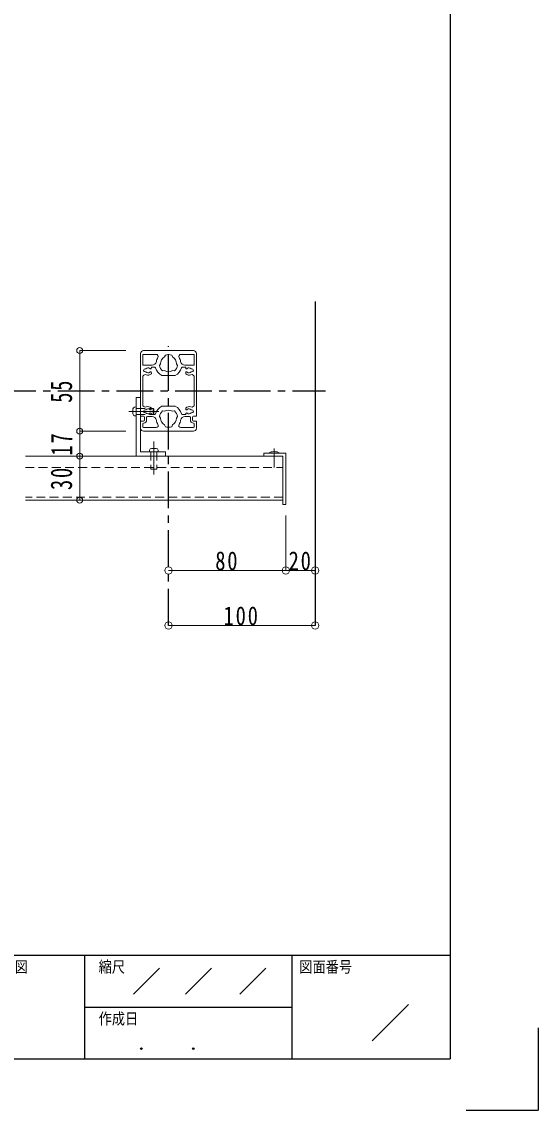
# Model space of a CAD drawing. Units: millimetres at full size, sheet at 1:5. Extents: x -1050 to 1050, y -742 to 742.
# Drawn here: x 698 to 1050, y -742 to 0 of the extents above; entities that cross this region are included whole.
import ezdxf
from ezdxf.enums import TextEntityAlignment as Align

# ---------------------------------------------------------------- set-up
doc = ezdxf.new("R2010")
doc.units = ezdxf.units.MM
doc.header["$LTSCALE"] = 5
doc.linetypes.add('CHAIN1', pattern=[8, 5, -1, 1, -1])
doc.linetypes.add('DASHED1', pattern=[1.8, 1.2, -0.6])
for name, color, linetype in [('0-0_通り芯', 7, 'CHAIN1'), ('0-1_躯体', 134, 'Continuous'), ('1-4_印刷位置ライン', 7, 'Continuous'), ('1-5_図枠1_1', 7, 'Continuous')]:
    doc.layers.add(name, color=color, linetype=linetype)
for name, color, linetype, lineweight in [('0-3_寸法', 54, 'Continuous', 20), ('0-4_手摺部材', 92, 'Continuous', 20), ('0-6_パネル', 4, 'Continuous', 20), ('0-A_支柱', 6, 'Continuous', 20)]:
    doc.layers.add(name, color=color, linetype=linetype, lineweight=lineweight)
doc.styles.add('ＭＳ ゴシック', font='')
doc.styles.add('ＭＳ 明朝', font='')
doc.styles.get('ＭＳ ゴシック').set_extended_font_data('MS Gothic')
doc.styles.get('ＭＳ 明朝').set_extended_font_data('MS Mincho')

# ---------------------------------------------------------------- blocks, each defined once
blk = doc.blocks.new('dimension_origin')
at = {"color": 0, "linetype": 'Continuous', "lineweight": -2}
blk.add_circle((0, 0), 1.25, dxfattribs=at)

msp = doc.modelspace()

# ---------------------------------------------------------------- linework, layer by layer
at = {"layer": '0-0_通り芯'}
for p, q in [((798.02, -411.793), (798.02, -221.293)), ((-277.5, -251.793), (905.098, -251.793))]:
    msp.add_line(p, q, dxfattribs=at)
at = {"layer": '0-1_躯体'}
msp.add_line((898.02, -190.793), (898.02, -411.793), dxfattribs=at)
at = {"layer": '0-3_寸法'}
for p, q in [((769.02, -224.293), (737.484, -224.293)), ((737.484, -224.293), (737.484, -279.293)), ((769.02, -279.293), (737.484, -279.293)), ((737.484, -279.293), (737.484, -296.293)), ((737.484, -296.293), (737.484, -326.298)), ((878.02, -336.793), (878.02, -374.293)), ((798.02, -374.293), (878.02, -374.293)), ((878.02, -374.293), (898.02, -374.293)), ((898.02, -411.793), (798.02, -411.793))]:
    msp.add_line(p, q, dxfattribs=at)
at = {"layer": '0-4_手摺部材'}
for p, q in [((776.02, -256.293), (779.02, -256.293)), ((776.02, -256.293), (776.02, -296.298)), ((773.745, -264.132), (773.745, -267.454)), ((774.943, -262.825), (776.02, -262.73)), ((786.32, -263.793), (787.484, -263.793)), ((787.484, -263.793), (787.52, -263.793)), ((787.52, -264.602), (787.52, -263.793)), ((787.52, -267.793), (787.52, -264.602)), ((788.02, -267.293), (787.52, -267.793)), ((788.02, -264.293), (788.02, -267.293)), ((774.943, -268.761), (776.02, -268.855)), ((786.32, -267.793), (787.52, -267.793)), ((785.052, -292.221), (784.958, -293.298)), ((786.359, -291.023), (789.681, -291.023)), ((790.988, -292.221), (791.083, -293.298)), ((866.02, -294.293), (874.02, -294.293)), ((876.02, -296.293), (876.02, -329.293)), ((878.02, -329.293), (878.02, -294.293)), ((876.02, -329.293), (878.02, -329.293))]:
    msp.add_line(p, q, dxfattribs=at)
at = {"layer": '0-4_手摺部材', "linetype": 'CHAIN1'}
for p, q in [((771.04, -265.793), (791.52, -265.793)), ((788.02, -286.317), (788.02, -308.798)), ((870.02, -291.072), (870.02, -304.09))]:
    msp.add_line(p, q, dxfattribs=at)
at = {"layer": '0-4_手摺部材', "linetype": 'DASHED1'}
for p, q in [((776.02, -263.793), (786.32, -263.793)), ((776.02, -267.793), (786.32, -267.793)), ((790.02, -293.298), (790.02, -305.298))]:
    msp.add_line(p, q, dxfattribs=at)
at = {"layer": '0-4_手摺部材'}
for points in [[(779.02, -256.293), (779.02, -293.298), (796.02, -293.298), (796.02, -296.298)], [(788.02, -264.293), (787.77, -264.043), (787.52, -263.793)], [(863.02, -296.293), (863.02, -294.293), (878.02, -294.293)]]:
    msp.add_lwpolyline(points, dxfattribs=at)
at = {"layer": '0-4_手摺部材', "linetype": 'DASHED1'}
msp.add_lwpolyline([(786.02, -293.298), (786.02, -305.298), (790.02, -305.298)], dxfattribs=at)
at = {"layer": '0-4_手摺部材'}
for centre, radius, start, end in [((775.058, -264.132), 1.312, 95, 180), ((775.058, -267.454), 1.312, 180, 265), ((786.359, -292.335), 1.312, 90, 175), ((789.681, -292.335), 1.312, 5, 90), ((870.02, -301.016), 7.823, 59.2475, 120.7525)]:
    msp.add_arc(centre, radius, start, end, dxfattribs=at)
at = {"layer": '0-6_パネル'}
for p, q in [((876.02, -296.293), (700.52, -296.293)), ((876.02, -326.298), (700.52, -326.298))]:
    msp.add_line(p, q, dxfattribs=at)
at = {"layer": '0-6_パネル', "linetype": 'DASHED1'}
for p, q in [((700.52, -303.998), (876.02, -303.965)), ((876.02, -324.298), (700.52, -324.298))]:
    msp.add_line(p, q, dxfattribs=at)
at = {"layer": '0-A_支柱'}
for p, q in [((779.02, -226.293), (779.02, -268.993)), ((780.42, -227.393), (780.42, -233.793)), ((780.92, -226.893), (789.592, -226.893)), ((815.02, -224.293), (781.02, -224.293)), ((795.32, -228.616), (795.865, -227.373)), ((800.175, -227.373), (800.72, -228.616)), ((806.449, -226.893), (815.12, -226.893)), ((815.62, -227.393), (815.62, -233.793)), ((817.02, -268.993), (817.02, -226.293)), ((780.92, -234.293), (786.797, -234.293)), ((782.62, -236.743), (782.07, -236.743)), ((786.32, -235.693), (788.659, -235.693)), ((786.32, -235.693), (786.32, -236.103)), ((792.62, -233.293), (791.816, -234.387)), ((803.42, -233.293), (804.224, -234.387)), ((809.72, -235.693), (807.381, -235.693)), ((815.12, -234.293), (809.243, -234.293)), ((809.72, -235.693), (809.72, -236.103)), ((813.42, -236.743), (813.97, -236.743)), ((780.42, -242.511), (780.42, -261.075)), ((782.62, -238.843), (782.07, -238.843)), ((786.32, -239.483), (786.32, -240.089)), ((793.451, -241.393), (802.589, -241.393)), ((795.32, -237.969), (793.97, -238.119)), ((800.72, -237.969), (802.07, -238.119)), ((809.72, -239.483), (809.72, -240.089)), ((813.42, -238.843), (813.97, -238.843)), ((815.62, -242.511), (815.62, -261.075)), ((782.62, -264.743), (782.07, -264.743)), ((782.62, -266.843), (782.07, -266.843)), ((786.32, -264.103), (786.32, -263.497)), ((793.451, -262.193), (802.589, -262.193)), ((795.32, -265.616), (793.97, -265.467)), ((800.72, -265.616), (802.07, -265.467)), ((809.72, -264.103), (809.72, -263.497)), ((813.42, -264.743), (813.97, -264.743)), ((813.42, -266.843), (813.97, -266.843)), ((779.02, -268.993), (780.92, -268.993)), ((779.02, -272.393), (779.02, -277.293)), ((779.02, -272.393), (780.92, -272.393)), ((780.42, -274.293), (780.42, -276.293)), ((781.72, -269.793), (781.72, -271.593)), ((783.12, -269.793), (783.12, -271.593)), ((783.62, -269.293), (786.797, -269.293)), ((786.32, -267.893), (786.32, -267.483)), ((786.32, -267.893), (788.659, -267.893)), ((792.62, -270.293), (791.816, -269.199)), ((803.42, -270.293), (804.224, -269.199)), ((809.72, -267.893), (807.381, -267.893)), ((812.42, -269.293), (809.243, -269.293)), ((809.72, -267.893), (809.72, -267.483)), ((812.92, -269.793), (812.92, -271.593)), ((814.32, -269.793), (814.32, -271.593)), ((817.02, -268.993), (815.12, -268.993)), ((817.02, -272.393), (815.12, -272.393)), ((815.62, -274.293), (815.62, -276.293)), ((817.02, -277.293), (817.02, -272.393)), ((780.92, -276.793), (789.652, -276.793)), ((781.02, -279.293), (815.02, -279.293)), ((795.32, -274.969), (795.865, -276.213)), ((800.175, -276.213), (800.72, -274.969)), ((815.12, -276.793), (806.388, -276.793))]:
    msp.add_line(p, q, dxfattribs=at)
for centre, radius, start, end in [((781.02, -226.293), 2, 90, 180), ((780.92, -227.393), 0.5, 90, 180), ((789.592, -228.293), 1.4, 329.32257, 90), ((798.02, -233.293), 8.4, 149.32257, 169.89582), ((798.02, -233.293), 5.4, 120.00001, 180), ((798.02, -233.293), 6.3, 70, 110.00001), ((798.02, -233.293), 5.4, 360, 60), ((806.449, -228.293), 1.4, 90, 210.67743), ((798.02, -233.293), 8.4, 10.10418, 30.67743), ((815.02, -226.293), 2, 0, 90), ((815.12, -227.393), 0.5, 0, 90), ((780.92, -233.793), 0.5, 180, 270), ((782.07, -237.793), 1.05, 90, 270), ((784.02, -237.793), 1.75, 45.30802, 143.1301), ((785.692, -236.103), 0.628, 225.30802, 360), ((786.797, -231.293), 3, 270, 349.89582), ((788.659, -236.193), 0.5, 17.21261, 90), ((798.02, -233.293), 9.3, 197.21261, 240.57129), ((798.02, -233.293), 6.3, 190, 230), ((798.02, -233.293), 6.3, 310, 350), ((798.02, -233.293), 9.3, 299.42871, 342.78739), ((809.243, -231.293), 3, 190.10418, 270), ((807.381, -236.193), 0.5, 90, 162.78739), ((810.348, -236.103), 0.628, 180, 314.69198), ((812.02, -237.793), 1.75, 36.8699, 134.69198), ((813.97, -237.793), 1.05, 270, 90), ((815.12, -233.793), 0.5, 270, 360), ((782.22, -242.511), 1.8, 69.11854, 180), ((784.02, -237.793), 1.75, 216.8699, 314.69196), ((784.02, -237.793), 3.25, 249.11854, 315.04746), ((785.692, -239.483), 0.628, 0, 134.69196), ((798.02, -233.293), 5.4, 240, 300), ((810.348, -239.483), 0.628, 45.30804, 180), ((812.02, -237.793), 3.25, 224.95254, 290.88146), ((812.02, -237.793), 1.75, 225.30804, 323.1301), ((813.82, -242.511), 1.8, 0, 110.88146), ((782.22, -261.075), 1.8, 180, 290.88146), ((782.07, -265.793), 1.05, 90, 270), ((784.02, -265.793), 1.75, 45.30804, 143.1301), ((784.02, -265.793), 1.75, 216.8699, 314.69198), ((784.02, -265.793), 3.25, 44.95254, 110.88146), ((785.692, -264.103), 0.628, 225.30804, 360), ((785.692, -267.483), 0.628, 0, 134.69198), ((798.02, -270.293), 9.3, 119.42871, 162.78739), ((798.02, -270.293), 6.3, 130, 170), ((798.02, -270.293), 5.4, 60, 120), ((798.02, -270.293), 6.3, 10, 50), ((798.02, -270.293), 9.3, 17.21261, 60.57129), ((812.02, -265.793), 3.25, 69.11854, 135.04746), ((810.348, -264.103), 0.628, 180, 314.69196), ((810.348, -267.483), 0.628, 45.30802, 180), ((812.02, -265.793), 1.75, 36.8699, 134.69196), ((812.02, -265.793), 1.75, 225.30802, 323.1301), ((813.82, -261.075), 1.8, 249.11854, 360), ((813.97, -265.793), 1.05, 270, 90), ((780.92, -274.293), 0.5, 90, 180), ((780.92, -269.793), 0.8, 0, 90), ((780.92, -271.593), 2.2, 270, 360), ((780.92, -271.593), 0.8, 270, 360), ((783.62, -269.793), 0.5, 90, 180), ((786.797, -272.293), 3, 10.10418, 90), ((788.659, -267.393), 0.5, 270, 342.78739), ((789.652, -275.393), 1.4, 270, 31.35964), ((798.02, -270.293), 8.4, 190.10418, 211.35964), ((798.02, -270.293), 5.4, 180, 239.99999), ((798.02, -270.293), 5.4, 300, 0), ((806.388, -275.393), 1.4, 148.64036, 270), ((798.02, -270.293), 8.4, 328.64036, 349.89582), ((809.243, -272.293), 3, 90, 169.89582), ((807.381, -267.393), 0.5, 197.21261, 270), ((812.42, -269.793), 0.5, 0, 90), ((815.12, -271.593), 2.2, 180, 270), ((815.12, -269.793), 0.8, 90, 180), ((815.12, -271.593), 0.8, 180, 270), ((815.12, -274.293), 0.5, 0, 90), ((781.02, -277.293), 2, 180, 270), ((780.92, -276.293), 0.5, 180, 270), ((798.02, -270.293), 6.3, 249.99999, 290), ((815.02, -277.293), 2, 270, 360), ((815.12, -276.293), 0.5, 270, 360)]:
    msp.add_arc(centre, radius, start, end, dxfattribs=at)
at = {"layer": '1-4_印刷位置ライン'}
for p in [(1050, -686.222), (1000.874, -742.5)]:
    msp.add_line(p, (1050, -742.5), dxfattribs=at)
at = {"layer": '1-5_図枠1_1'}
for p, q in [((990, 682.5), (990, -707.5)), ((-990, -636.793), (990, -636.793)), ((740.657, -636.793), (740.657, -707.5)), ((882.071, -636.793), (882.071, -707.5)), ((774.242, -663.308), (791.919, -645.631)), ((809.596, -663.308), (827.273, -645.631)), ((846.717, -663.308), (864.394, -645.631)), ((740.657, -672.146), (882.071, -672.146)), ((936.869, -695.126), (961.616, -670.379))]:
    msp.add_line(p, q, dxfattribs=at)
msp.add_lwpolyline([(-990, 682.5), (-990, -707.5), (990, -707.5)], dxfattribs=at)
for centre in [(779.545, -700.429), (814.899, -700.429)]:
    msp.add_circle(centre, 0.53, dxfattribs=at)

# ---------------------------------------------------------------- block references
at = {"layer": '0-3_寸法'}
for p, xscale, yscale, rotation in [((737.484, -224.293), 1.6, 1.6, 90), ((737.484, -279.293), 1.6, 1.6, 270), ((737.484, -279.293), 1.6, 1.6, 90), ((737.484, -296.293), 1.6, 1.6, 270), ((737.484, -296.293), 1.6, 1.6, 90), ((737.484, -326.298), 1.6, 1.6, 270), ((798.02, -374.293), 2, 2, 180), ((878.02, -374.293), 2, 2, 180), ((798.02, -411.793), 2, 2, 180)]:
    msp.add_blockref('dimension_origin', p, dxfattribs=dict(at, xscale=xscale, yscale=yscale, rotation=rotation))
at = {"layer": '0-3_寸法', "xscale": 2, "yscale": 2}
for p in [(878.02, -374.293), (898.02, -374.293), (898.02, -411.793)]:
    msp.add_blockref('dimension_origin', p, dxfattribs=at)

# ---------------------------------------------------------------- texts
at = {"layer": '0-3_寸法', "char_height": 14.66, "attachment_point": 7, "rotation": 90, "style": 'ＭＳ ゴシック'}
for s, insert in [('\\T1.17;\\W0.7;55', (732.484, -259.918)), ('\\T1.17;\\W0.7;17', (732.484, -295.918)), ('\\T1.17;\\W0.7;30', (732.484, -319.42))]:
    msp.add_mtext(s, dxfattribs=dict(at, insert=insert))
at = {"layer": '0-3_寸法', "char_height": 12.83, "attachment_point": 7, "style": 'ＭＳ ゴシック'}
for s, insert in [('\\T1.17;\\W0.8;80', (829.895, -374.293)), ('\\T1.17;\\W0.8;20', (879.895, -374.293)), ('\\T1.18;\\W0.8;100', (835.52, -411.793))]:
    msp.add_mtext(s, dxfattribs=dict(at, insert=insert))
at = {"layer": '1-5_図枠1_1', "style": 'ＭＳ 明朝', "width": 0.85}
for s, p in [('検 図', (679.663, -650.934)), ('縮尺', (750.37, -650.934)), ('図面番号', (887.121, -650.934)), ('作成日', (750.37, -686.288))]:
    msp.add_text(s, height=7.776, dxfattribs=at).set_placement(p, align=Align.BOTTOM_LEFT)

doc.saveas('drawing.dxf')
